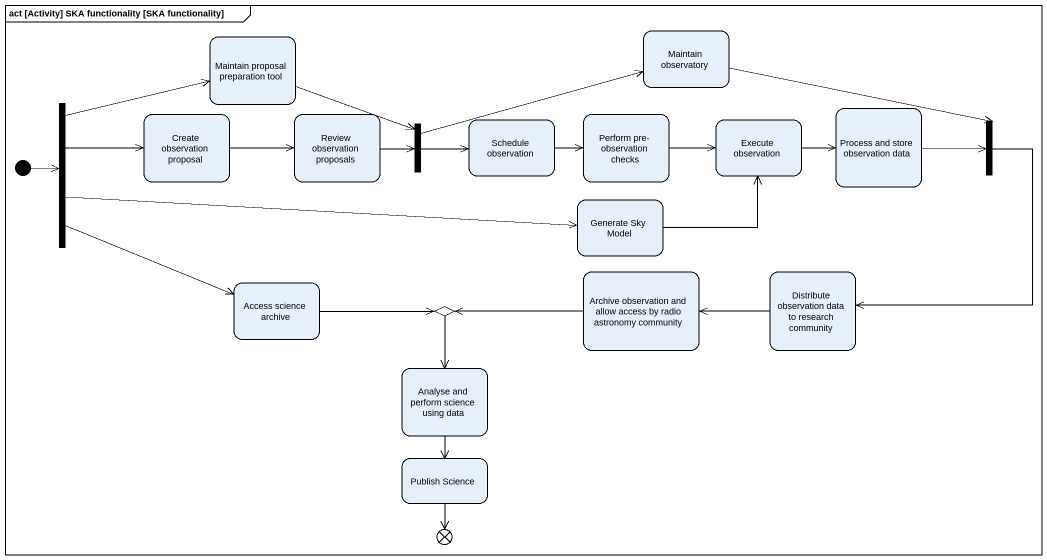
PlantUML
@startuml
mainframe act [Activity] SKA functionality [SKA functionality]
hide empty description
state "Maintain proposal preparation tool" as Maintain_proposal
state "Maintain observatory" as Maintain_observatory
state fork1 <<fork>>
state "Create observation proposal" as Create_observation_proposal
state "Review observation proposals" as Review_observation_proposals
state fork2 <<fork>>
state "Schedule observation" as Schedule_observation
state "Perform pre- observation checks" as Perform_pre_observation
state "Execute observation" as Execute_observation
state "Process and store observation data" as Process_and_store
state fork3 <<join>>
state "Generate Sky Model" as Generate_Sky_Model
state "Access science archive" as Access_science_archive
state "Archive observation and allow access by radio astronomy community" as Archive_observation_and
state "Distribute observation data to research community" as Distribute_observation_data
state choice1 <<choice>>
state "Analyse and perform science using data" as Analyse_and_perform_science
state "Publish Science" as Publish_Science
state flowfinal1 <<end>>
[*] -right-> fork1
Maintain_proposal -right-> fork2
Maintain_observatory -right-> fork3
fork1 -right-> Maintain_proposal
fork1 -right-> Create_observation_proposal
fork1 -right-> Generate_Sky_Model
fork1 --> Access_science_archive
Create_observation_proposal -right-> Review_observation_proposals
Review_observation_proposals -right-> fork2
fork2 -right-> Maintain_observatory
fork2 -right-> Schedule_observation
Schedule_observation -right-> Perform_pre_observation
Perform_pre_observation -right-> Execute_observation
Execute_observation -right-> Process_and_store
Process_and_store -right-> fork3
fork3 --> Distribute_observation_data
Generate_Sky_Model -right-> Execute_observation
Access_science_archive -right-> choice1
Archive_observation_and -left-> choice1
Distribute_observation_data -left-> Archive_observation_and
choice1 --> Analyse_and_perform_science
Analyse_and_perform_science --> Publish_Science
Publish_Science --> flowfinal1
@enduml
